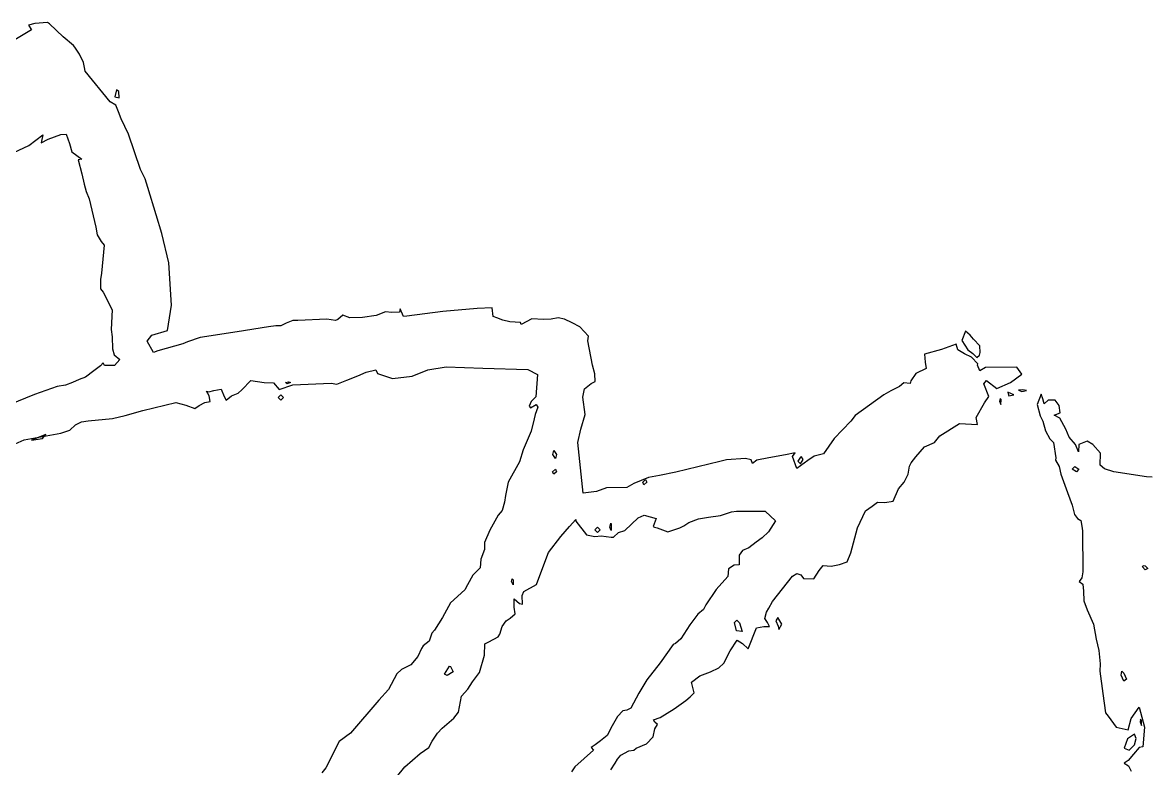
# Model space of a CAD drawing. Extents: x -16 to 63, y -3 to 108.
# Drawn here: x -0.425 to 3.085, y 4.972 to 7.298 of the extents above; entities that cross this region are included whole.
import ezdxf

# ---------------------------------------------------------------- set-up
doc = ezdxf.new("R2010")
doc.units = 0

msp = doc.modelspace()

# ---------------------------------------------------------------- linework, layer by layer
at = {"layer": 'Layer 1'}
for p, q in [((-0.396974, 7.27454), (-0.470041, 7.231516)), ((-0.386619, 7.294955), (-0.407329, 7.288832)), ((-0.407329, 7.288832), (-0.396974, 7.27454)), ((-0.347388, 7.297584), (-0.386619, 7.294955)), ((-0.341116, 7.293059), (-0.347388, 7.297584)), ((-0.29853, 7.25266), (-0.341116, 7.293059)), ((-0.266299, 7.225533), (-0.29853, 7.25266)), ((-0.262653, 7.220575), (-0.266299, 7.225533)), ((-0.248069, 7.19899), (-0.262653, 7.220575)), ((-0.235527, 7.173176), (-0.248069, 7.19899)), ((-0.232464, 7.156988), (-0.235527, 7.173176)), ((-0.229693, 7.145467), (-0.232464, 7.156988)), ((-0.151813, 7.050377), (-0.229693, 7.145467)), ((-0.132427, 7.087231), (-0.137531, 7.0655)), ((-0.137531, 7.0655), (-0.137384, 7.0655)), ((-0.137384, 7.0655), (-0.124258, 7.063021)), ((-0.132425, 7.087232), (-0.132427, 7.087231)), ((-0.124696, 7.082856), (-0.132425, 7.087232)), ((-0.124258, 7.063021), (-0.124696, 7.082856)), ((-0.134458, 7.039585), (-0.151813, 7.050377)), ((-0.126145, 7.019167), (-0.134458, 7.039585)), ((-0.118269, 6.997728), (-0.126145, 7.019167)), ((-0.095226, 6.949162), (-0.118269, 6.997728)), ((-0.405749, 6.913718), (-0.362433, 6.947116)), ((-0.3671, 6.92291), (-0.345661, 6.933994)), ((-0.366517, 6.927719), (-0.3671, 6.92291)), ((-0.362433, 6.947116), (-0.366517, 6.927719)), ((-0.345661, 6.933994), (-0.3057, 6.948432)), ((-0.3057, 6.948432), (-0.289658, 6.949455)), ((-0.289658, 6.949455), (-0.289649, 6.949408)), ((-0.289649, 6.949408), (-0.278565, 6.920385)), ((-0.278565, 6.920385), (-0.272002, 6.894279)), ((-0.057891, 6.839634), (-0.095226, 6.949162)), ((-0.468607, 6.884986), (-0.405749, 6.913718)), ((-0.272002, 6.894279), (-0.240354, 6.871966)), ((-0.240354, 6.871966), (-0.252167, 6.869487)), ((-0.252167, 6.869487), (-0.240937, 6.825588)), ((-0.240937, 6.825588), (-0.232916, 6.793795)), ((-0.043598, 6.810029), (-0.057891, 6.839634)), ((-0.232916, 6.793795), (-0.226791, 6.770898)), ((-0.034702, 6.782756), (-0.043598, 6.810029)), ((-0.00845, 6.69773), (-0.034702, 6.782756)), ((-0.226791, 6.770898), (-0.217457, 6.748)), ((-0.217457, 6.748), (-0.196601, 6.659766)), ((0.008905, 6.640268), (-0.00845, 6.69773)), ((-0.196601, 6.659766), (-0.193101, 6.635993)), ((-0.193101, 6.635993), (-0.180121, 6.6147)), ((0.030344, 6.54795), (0.008905, 6.640268)), ((-0.180121, 6.6147), (-0.171371, 6.603325)), ((-0.171371, 6.603325), (-0.179246, 6.51582)), ((0.038511, 6.416546), (0.030344, 6.54795)), ((-0.179246, 6.51582), (-0.182455, 6.496568)), ((-0.182455, 6.496568), (-0.182017, 6.475421)), ((-0.182017, 6.475421), (-0.182455, 6.467691)), ((-0.182455, 6.467691), (-0.174287, 6.456899)), ((-0.174287, 6.456899), (-0.146432, 6.401625)), ((-0.146432, 6.401625), (-0.149348, 6.340662)), ((0.026698, 6.337499), (0.038511, 6.416546)), ((0.706031, 6.395267), (0.677009, 6.383745)), ((0.725428, 6.39337), (0.706031, 6.395267)), ((0.749347, 6.394684), (0.725428, 6.39337)), ((0.75168, 6.404893), (0.749347, 6.394684)), ((0.762764, 6.380975), (0.75168, 6.404893)), ((0.884834, 6.396287), (0.77239, 6.381848)), ((0.991736, 6.405913), (0.884834, 6.396287)), ((1.038551, 6.407951), (0.991736, 6.405913)), ((1.042343, 6.381408), (1.038551, 6.407951)), ((0.396117, 6.36025), (0.380074, 6.351645)), ((0.417555, 6.368855), (0.396117, 6.36025)), ((0.433306, 6.369004), (0.417555, 6.368855)), ((0.522854, 6.372215), (0.433306, 6.369004)), ((0.549834, 6.36828), (0.522854, 6.372215)), ((0.557126, 6.371491), (0.549834, 6.36828)), ((0.573461, 6.385054), (0.557126, 6.371491)), ((0.595045, 6.376741), (0.573461, 6.385054)), ((0.633985, 6.377764), (0.595045, 6.376741)), ((0.677009, 6.383745), (0.633985, 6.377764)), ((0.77239, 6.381848), (0.762764, 6.380975)), ((1.053281, 6.376599), (1.042343, 6.381408)), ((1.071657, 6.370035), (1.053281, 6.376599)), ((1.093971, 6.364495), (1.071657, 6.370035)), ((1.127077, 6.362456), (1.093971, 6.364495)), ((1.129411, 6.356333), (1.127077, 6.362456)), ((1.162809, 6.37398), (1.129411, 6.356333)), ((1.198978, 6.371942), (1.162809, 6.37398)), ((1.223187, 6.372815), (1.198978, 6.371942)), ((1.244043, 6.376609), (1.223187, 6.372815)), ((1.264607, 6.372815), (1.244043, 6.376609)), ((1.288671, 6.36144), (1.264607, 6.372815)), ((1.31186, 6.348751), (1.288671, 6.36144)), ((-0.149348, 6.340662), (-0.14614, 6.317182)), ((-0.036744, 6.304392), (-0.022014, 6.32306)), ((-0.022014, 6.32306), (0.026698, 6.337499)), ((0.243711, 6.333416), (0.128058, 6.315914)), ((0.34128, 6.348875), (0.243711, 6.333416)), ((0.364031, 6.351645), (0.34128, 6.348875)), ((0.380074, 6.351645), (0.364031, 6.351645)), ((1.33884, 6.319145), (1.31186, 6.348751)), ((1.33709, 6.305582), (1.33884, 6.319145)), ((2.514149, 6.335271), (2.502627, 6.306394)), ((2.529025, 6.322874), (2.514149, 6.335271)), ((2.514149, 6.335271), (2.514149, 6.335271)), ((2.53938, 6.310477), (2.529025, 6.322874)), ((-0.14614, 6.317182), (-0.145119, 6.280576)), ((-0.016617, 6.268516), (-0.036744, 6.304392)), ((0.074242, 6.296078), (-0.003783, 6.274348)), ((0.088681, 6.302351), (0.074242, 6.296078)), ((0.128058, 6.315914), (0.088681, 6.302351)), ((1.35182, 6.229015), (1.33709, 6.305582)), ((2.485016, 6.294217), (2.439367, 6.278028)), ((2.490704, 6.277008), (2.485016, 6.294217)), ((2.502627, 6.306394), (2.521587, 6.277517)), ((2.559214, 6.289767), (2.53938, 6.310477)), ((2.560673, 6.269204), (2.559214, 6.289767)), ((-0.145119, 6.280576), (-0.139577, 6.261324)), ((-0.139577, 6.261324), (-0.121638, 6.246886)), ((-0.003783, 6.274348), (-0.016617, 6.268516)), ((2.439367, 6.278028), (2.386864, 6.26359)), ((2.386864, 6.26359), (2.388323, 6.238942)), ((2.511705, 6.264903), (2.490704, 6.277008)), ((2.53329, 6.253818), (2.511705, 6.264903)), ((2.521587, 6.277517), (2.537192, 6.26512)), ((2.552541, 6.233692), (2.53329, 6.253818)), ((2.537192, 6.26512), (2.550026, 6.252724)), ((2.550026, 6.252724), (2.557902, 6.260891)), ((2.557902, 6.260891), (2.560673, 6.269204)), ((-0.182455, 6.227641), (-0.20331, 6.211307)), ((-0.173704, 6.2361), (-0.182455, 6.227641)), ((-0.16962, 6.228517), (-0.173704, 6.2361)), ((-0.138994, 6.228218), (-0.16962, 6.228517)), ((-0.121638, 6.246886), (-0.138994, 6.228218)), ((0.646342, 6.207689), (0.676532, 6.215126)), ((0.676532, 6.215126), (0.681636, 6.20375)), ((0.788976, 6.195437), (0.838562, 6.214543)), ((0.838562, 6.214543), (0.895295, 6.224169)), ((0.895295, 6.224169), (0.895291, 6.224139)), ((0.895291, 6.224139), (1.00934, 6.219763)), ((1.00934, 6.219763), (1.150224, 6.215828)), ((1.150224, 6.215828), (1.180559, 6.200222)), ((1.358675, 6.201742), (1.35182, 6.229015)), ((2.392114, 6.218816), (2.360175, 6.203211)), ((2.388323, 6.238942), (2.392114, 6.218816)), ((2.5521, 6.229025), (2.552541, 6.233692)), ((2.559101, 6.211524), (2.5521, 6.229025)), ((2.576748, 6.221879), (2.559101, 6.211524)), ((2.674608, 6.223044), (2.576748, 6.221879)), ((2.690067, 6.201314), (2.674608, 6.223044)), ((-0.248959, 6.184327), (-0.270106, 6.174847)), ((-0.228687, 6.191764), (-0.248959, 6.184327)), ((-0.20331, 6.211307), (-0.228687, 6.191764)), ((0.258693, 6.151826), (0.286403, 6.181577)), ((0.286403, 6.181577), (0.328406, 6.175454)), ((0.554753, 6.170353), (0.585672, 6.182312)), ((0.585672, 6.182312), (0.620382, 6.196313)), ((0.620382, 6.196313), (0.646342, 6.207689)), ((0.681636, 6.20375), (0.728306, 6.187707)), ((0.728306, 6.187707), (0.788976, 6.195437)), ((1.180559, 6.200222), (1.174725, 6.130218)), ((1.347154, 6.171557), (1.35955, 6.178553)), ((1.35955, 6.178553), (1.358675, 6.201742)), ((2.343841, 6.180605), (2.341799, 6.172292)), ((2.360175, 6.203211), (2.343841, 6.180605)), ((2.571352, 6.171416), (2.579665, 6.181333)), ((2.579665, 6.181333), (2.611896, 6.156977)), ((2.655211, 6.175645), (2.690067, 6.201314)), ((-0.317359, 6.163036), (-0.38853, 6.137659)), ((-0.291253, 6.166389), (-0.317359, 6.163036)), ((-0.270106, 6.174847), (-0.291253, 6.166389)), ((0.156166, 6.13316), (0.148436, 6.14789)), ((0.148436, 6.14789), (0.155728, 6.146576)), ((0.155728, 6.146576), (0.171334, 6.15022)), ((0.171334, 6.15022), (0.193356, 6.154013)), ((0.193356, 6.154013), (0.20269, 6.131699)), ((0.246734, 6.141617), (0.258693, 6.151826)), ((0.328406, 6.175454), (0.356991, 6.173707)), ((0.356991, 6.173707), (0.375075, 6.153581)), ((0.375075, 6.153581), (0.417516, 6.167874)), ((0.394613, 6.175576), (0.403801, 6.177323)), ((0.399718, 6.170617), (0.394613, 6.175576)), ((0.41051, 6.174993), (0.399718, 6.170617)), ((0.403801, 6.177323), (0.41051, 6.174993)), ((0.403801, 6.177323), (0.403801, 6.177323)), ((0.417516, 6.167874), (0.536815, 6.172832)), ((0.536815, 6.172832), (0.554753, 6.170353)), ((1.321485, 6.12897), (1.32659, 6.155222)), ((1.32659, 6.155222), (1.347154, 6.171557)), ((2.28142, 6.149542), (2.259544, 6.137145)), ((2.308255, 6.162376), (2.28142, 6.149542)), ((2.322694, 6.173898), (2.308255, 6.162376)), ((2.341799, 6.172292), (2.322694, 6.173898)), ((2.587248, 6.131163), (2.571352, 6.171416)), ((2.611896, 6.156977), (2.655211, 6.175645)), ((2.646714, 6.145241), (2.646713, 6.145238)), ((2.646713, 6.145238), (2.649339, 6.133424)), ((2.665673, 6.136344), (2.646714, 6.145241)), ((2.693381, 6.152384), (2.679964, 6.150928)), ((2.679964, 6.150928), (2.68, 6.15078)), ((2.68, 6.15078), (2.690209, 6.146695)), ((2.690209, 6.146695), (2.704793, 6.150489)), ((2.693418, 6.152385), (2.693381, 6.152384)), ((2.704793, 6.150489), (2.693418, 6.152385)), ((-0.38853, 6.137659), (-0.466993, 6.105428)), ((-0.04991, 6.087801), (0.052326, 6.112303)), ((0.052326, 6.112303), (0.083391, 6.103989)), ((0.124956, 6.103552), (0.143332, 6.113031)), ((0.143332, 6.113031), (0.159375, 6.115951)), ((0.159375, 6.115951), (0.156166, 6.13316)), ((0.20269, 6.131699), (0.20969, 6.120616)), ((0.20969, 6.120616), (0.225879, 6.133595)), ((0.225879, 6.133595), (0.246734, 6.141617)), ((0.379774, 6.13707), (0.371461, 6.128757)), ((0.371461, 6.128757), (0.379774, 6.120444)), ((0.388087, 6.128757), (0.379774, 6.13707)), ((0.379774, 6.13707), (0.379774, 6.13707)), ((0.379774, 6.120444), (0.388087, 6.128757)), ((1.159849, 6.116363), (1.154307, 6.10105)), ((1.174725, 6.130218), (1.159849, 6.116363)), ((1.328923, 6.075738), (1.321485, 6.12897)), ((2.259544, 6.137145), (2.170288, 6.072391)), ((2.548017, 6.065972), (2.573831, 6.111475)), ((2.573831, 6.111475), (2.587248, 6.131163)), ((2.622244, 6.125548), (2.62064, 6.116944)), ((2.62064, 6.116944), (2.62079, 6.11695)), ((2.62079, 6.11695), (2.625165, 6.106158)), ((2.622251, 6.125553), (2.622244, 6.125548)), ((2.625606, 6.121909), (2.622251, 6.125553)), ((2.625165, 6.106158), (2.625606, 6.121909)), ((2.649339, 6.133424), (2.665673, 6.136344)), ((2.7503, 6.139311), (2.73805, 6.106934)), ((2.755988, 6.124727), (2.7503, 6.139311)), ((2.759634, 6.108976), (2.755988, 6.124727)), ((2.771885, 6.120497), (2.759634, 6.108976)), ((2.794199, 6.120348), (2.771885, 6.120497)), ((2.806158, 6.103868), (2.794199, 6.120348)), ((-0.105476, 6.072341), (-0.04991, 6.087801)), ((0.083391, 6.103989), (0.111976, 6.094364)), ((0.111976, 6.094364), (0.124956, 6.103552)), ((1.154307, 6.10105), (1.158245, 6.096383)), ((1.158245, 6.096383), (1.176184, 6.106154)), ((1.173267, 6.07509), (1.169475, 6.062256)), ((1.180997, 6.098279), (1.173267, 6.07509)), ((1.176184, 6.106154), (1.180997, 6.098279)), ((1.315214, 6.03009), (1.328923, 6.075738)), ((2.73805, 6.106934), (2.747675, 6.070765)), ((2.790699, 6.073244), (2.809512, 6.080241)), ((2.809075, 6.063473), (2.790699, 6.073244)), ((2.809512, 6.080241), (2.806158, 6.103868)), ((-0.278007, 6.026254), (-0.260798, 6.043172)), ((-0.260798, 6.043172), (-0.241255, 6.052359)), ((-0.241255, 6.052359), (-0.220983, 6.05557)), ((-0.220983, 6.05557), (-0.145145, 6.062716)), ((-0.145145, 6.062716), (-0.105476, 6.072341)), ((1.169475, 6.062256), (1.160725, 6.023462)), ((2.156579, 6.054598), (2.105534, 6.000783)), ((2.170288, 6.072391), (2.156579, 6.054598)), ((2.434989, 6.009241), (2.495513, 6.047598)), ((2.495513, 6.047598), (2.552246, 6.044387)), ((2.552246, 6.044387), (2.548017, 6.065972)), ((2.747675, 6.070765), (2.755405, 6.054577)), ((2.755405, 6.054577), (2.764447, 6.024971)), ((2.827305, 6.0292), (2.809075, 6.063473)), ((-0.419912, 5.996648), (-0.306301, 6.017212)), ((-0.353226, 6.012666), (-0.39727, 5.995603)), ((-0.363143, 6.00027), (-0.353226, 6.012666)), ((-0.353226, 6.012666), (-0.353226, 6.012666)), ((-0.306301, 6.017212), (-0.278007, 6.026254)), ((1.160725, 6.023462), (1.135494, 5.965271)), ((1.306172, 5.988525), (1.315214, 6.03009)), ((2.417779, 5.988095), (2.434989, 6.009241)), ((2.764447, 6.024971), (2.777719, 5.999886)), ((2.838098, 6.004698), (2.827305, 6.0292)), ((2.857932, 5.981948), (2.838098, 6.004698)), ((-0.496479, 5.963542), (-0.419912, 5.996648)), ((-0.39727, 5.995603), (-0.363143, 6.00027)), ((1.322798, 5.829994), (1.306172, 5.988525)), ((2.105534, 6.000783), (2.071845, 5.953238)), ((2.359151, 5.943029), (2.387153, 5.974094)), ((2.387153, 5.974094), (2.417779, 5.988095)), ((2.777719, 5.999886), (2.789094, 5.988073)), ((2.789094, 5.988073), (2.795949, 5.940528)), ((2.866828, 5.959196), (2.857932, 5.981948)), ((2.867704, 5.981948), (2.866828, 5.959196)), ((2.893372, 5.992302), (2.867704, 5.981948)), ((2.91131, 5.981948), (2.893372, 5.992302)), ((2.93552, 5.955112), (2.91131, 5.981948)), ((1.135494, 5.965271), (1.123681, 5.927352)), ((1.22814, 5.950975), (1.231494, 5.963372)), ((1.236161, 5.938579), (1.22814, 5.950975)), ((1.231494, 5.963372), (1.239515, 5.950975)), ((1.231494, 5.963372), (1.231494, 5.963372)), ((1.239515, 5.950975), (1.236161, 5.938579)), ((1.769659, 5.934135), (1.74895, 5.929027)), ((1.828871, 5.938511), (1.769659, 5.934135)), ((1.845935, 5.933844), (1.828871, 5.938511)), ((1.850894, 5.922323), (1.845935, 5.933844)), ((1.864311, 5.932823), (1.850894, 5.922323)), ((1.901355, 5.94026), (1.864311, 5.932823)), ((1.953567, 5.949594), (1.901355, 5.94026)), ((1.983027, 5.955717), (1.953567, 5.949594)), ((1.975589, 5.944634), (1.983027, 5.955717)), ((1.988131, 5.907444), (1.975589, 5.944634)), ((1.999937, 5.94266), (1.991624, 5.929826)), ((2.003146, 5.943683), (1.999937, 5.94266)), ((1.999937, 5.921951), (2.00825, 5.934931)), ((2.003146, 5.943682), (2.003146, 5.943683)), ((2.00825, 5.934931), (2.003146, 5.943682)), ((2.042385, 5.94507), (2.023425, 5.932237)), ((2.071845, 5.953238), (2.042385, 5.94507)), ((2.345442, 5.924215), (2.359151, 5.943029)), ((2.795949, 5.940528), (2.794929, 5.932944)), ((2.794929, 5.932944), (2.806596, 5.912964)), ((2.934062, 5.917193), (2.93552, 5.955112)), ((1.123681, 5.927352), (1.089116, 5.864348)), ((1.226975, 5.897159), (1.235726, 5.905472)), ((1.235726, 5.905472), (1.239518, 5.897159)), ((1.235726, 5.905472), (1.235726, 5.905472)), ((1.74895, 5.929027), (1.611858, 5.895629)), ((2.023425, 5.932237), (1.988131, 5.907444)), ((1.991624, 5.929826), (1.999937, 5.921951)), ((2.336253, 5.889067), (2.340045, 5.913861)), ((2.340045, 5.913861), (2.345442, 5.924215)), ((2.806596, 5.912964), (2.811263, 5.8889)), ((2.847286, 5.905472), (2.855016, 5.913786)), ((2.86012, 5.897159), (2.847286, 5.905472)), ((2.855016, 5.913786), (2.867996, 5.905472)), ((2.855016, 5.913786), (2.855016, 5.913786)), ((2.867996, 5.905472), (2.86012, 5.897159)), ((2.947771, 5.906109), (2.934062, 5.917193)), ((2.976648, 5.896338), (2.947771, 5.906109)), ((1.089116, 5.864348), (1.084449, 5.843638)), ((1.230767, 5.888992), (1.226975, 5.897159)), ((1.239518, 5.897159), (1.230767, 5.888992)), ((1.526248, 5.879443), (1.480891, 5.860192)), ((1.508155, 5.864201), (1.516906, 5.872369)), ((1.511802, 5.855889), (1.508155, 5.864201)), ((1.520552, 5.864201), (1.511802, 5.855889)), ((1.516906, 5.872369), (1.520552, 5.864201)), ((1.516906, 5.872369), (1.516906, 5.872369)), ((1.560667, 5.885566), (1.526248, 5.879443)), ((1.611858, 5.895629), (1.560667, 5.885566)), ((2.306064, 5.843564), (2.323711, 5.864274)), ((2.323711, 5.864274), (2.336253, 5.889067)), ((2.811263, 5.8889), (2.832702, 5.832313)), ((3.079321, 5.880733), (2.976648, 5.896338)), ((3.096676, 5.879859), (3.079321, 5.880733)), ((1.084449, 5.843638), (1.080365, 5.822928)), ((1.363634, 5.835534), (1.322798, 5.829994)), ((1.395282, 5.847202), (1.363634, 5.835534)), ((1.459015, 5.84765), (1.395282, 5.847202)), ((1.480891, 5.860192), (1.459015, 5.84765)), ((2.288563, 5.805354), (2.306064, 5.843564)), ((2.832702, 5.832313), (2.847578, 5.793081)), ((1.077594, 5.802073), (1.070156, 5.776404)), ((1.080365, 5.822928), (1.077594, 5.802073)), ((2.223226, 5.790045), (2.239997, 5.802441)), ((2.239997, 5.802441), (2.263332, 5.801127)), ((2.263332, 5.801127), (2.288563, 5.805354)), ((2.847578, 5.793081), (2.85414, 5.763621)), ((1.057614, 5.761383), (1.031508, 5.715151)), ((1.070156, 5.776404), (1.057614, 5.761383)), ((1.493862, 5.753238), (1.512676, 5.761112)), ((1.512676, 5.761112), (1.550157, 5.751633)), ((1.713355, 5.755424), (1.750399, 5.760965)), ((1.750399, 5.760965), (1.784963, 5.771611)), ((1.784963, 5.771611), (1.801006, 5.773941)), ((1.801006, 5.773941), (1.890407, 5.773642)), ((1.890407, 5.773642), (1.922055, 5.743745)), ((2.177723, 5.72179), (2.202224, 5.77546)), ((2.202224, 5.77546), (2.223226, 5.790045)), ((2.85414, 5.763621), (2.864058, 5.751224)), ((1.252496, 5.695486), (1.279477, 5.72655)), ((1.279477, 5.72655), (1.300041, 5.747843)), ((1.300041, 5.747843), (1.2996, 5.743027)), ((1.2996, 5.743027), (1.332707, 5.699857)), ((1.359253, 5.715294), (1.367566, 5.723608)), ((1.367566, 5.723608), (1.375879, 5.715294)), ((1.367566, 5.723608), (1.367566, 5.723608)), ((1.406061, 5.723612), (1.408686, 5.7363)), ((1.41029, 5.713257), (1.406061, 5.723612)), ((1.408686, 5.7363), (1.408686, 5.736296)), ((1.408686, 5.736296), (1.41029, 5.733967)), ((1.41029, 5.733967), (1.41029, 5.713257)), ((1.452589, 5.713422), (1.493862, 5.753238)), ((1.550157, 5.751633), (1.540678, 5.725819)), ((1.540678, 5.725819), (1.544615, 5.723631)), ((1.544615, 5.723631), (1.553657, 5.722466)), ((1.553657, 5.722466), (1.586764, 5.710069)), ((1.586764, 5.710069), (1.623808, 5.722174)), ((1.623808, 5.722174), (1.636058, 5.728156)), ((1.636058, 5.728156), (1.652247, 5.738948)), ((1.652247, 5.738948), (1.681707, 5.750615)), ((1.681707, 5.750615), (1.713355, 5.755424)), ((1.922055, 5.743745), (1.900762, 5.709472)), ((2.864058, 5.751224), (2.874121, 5.744661)), ((2.874121, 5.744661), (2.877475, 5.727451)), ((2.877475, 5.727451), (2.879663, 5.713013)), ((1.031508, 5.715151), (1.015028, 5.675919)), ((1.214869, 5.645608), (1.252496, 5.695486)), ((1.332707, 5.699857), (1.359104, 5.694608)), ((1.359104, 5.694608), (1.378355, 5.697378)), ((1.367566, 5.707128), (1.359253, 5.715294)), ((1.375879, 5.715294), (1.367566, 5.707128)), ((1.378355, 5.697378), (1.410295, 5.692711)), ((1.410295, 5.692711), (1.416566, 5.692711)), ((1.416566, 5.692711), (1.433046, 5.70715)), ((1.433046, 5.70715), (1.452589, 5.713422)), ((1.880344, 5.690658), (1.861968, 5.677095)), ((1.900762, 5.709472), (1.880344, 5.690658)), ((2.157305, 5.644348), (2.177723, 5.72179)), ((2.879663, 5.713013), (2.880395, 5.585109)), ((1.014445, 5.654918), (1.003507, 5.624583)), ((1.015028, 5.675919), (1.014445, 5.654918)), ((1.838779, 5.659886), (1.819674, 5.651135)), ((1.861968, 5.677095), (1.838779, 5.659886)), ((1.003507, 5.624583), (1.001028, 5.597456)), ((1.193722, 5.59048), (1.214869, 5.645608)), ((1.809027, 5.636405), (1.808878, 5.606653)), ((1.819674, 5.651135), (1.809027, 5.636405)), ((2.145637, 5.615763), (2.157305, 5.644348)), ((1.001028, 5.597456), (0.978131, 5.574705)), ((1.176658, 5.54556), (1.193722, 5.59048)), ((1.775772, 5.594258), (1.773584, 5.57034)), ((1.793273, 5.605488), (1.775772, 5.594258)), ((1.808878, 5.606653), (1.793273, 5.605488)), ((2.041652, 5.563402), (2.058569, 5.589362)), ((2.058569, 5.589362), (2.071258, 5.605113)), ((2.071258, 5.605113), (2.095322, 5.602925)), ((2.095322, 5.602925), (2.121427, 5.60745)), ((2.121427, 5.60745), (2.145637, 5.615763)), ((2.880395, 5.585109), (2.877478, 5.566587)), ((3.066329, 5.600082), (3.068808, 5.604898)), ((3.074642, 5.591332), (3.066329, 5.600082)), ((3.068808, 5.604898), (3.068808, 5.604891)), ((3.068808, 5.604891), (3.074642, 5.603727)), ((3.074642, 5.603727), (3.082809, 5.594976)), ((3.082809, 5.594976), (3.074642, 5.591332)), ((0.978131, 5.574705), (0.961942, 5.544807)), ((1.099503, 5.554871), (1.101253, 5.563476)), ((1.103878, 5.544079), (1.099503, 5.554871)), ((1.101253, 5.563476), (1.101248, 5.563469)), ((1.101248, 5.563469), (1.104602, 5.559825)), ((1.10446, 5.55983), (1.103878, 5.544079)), ((1.104602, 5.559825), (1.10446, 5.55983)), ((1.773584, 5.57034), (1.736977, 5.529504)), ((1.912873, 5.492085), (1.975439, 5.57084)), ((1.975439, 5.57084), (1.988128, 5.57959)), ((1.988128, 5.57959), (2.000962, 5.575506)), ((2.000962, 5.575506), (2.009858, 5.564567)), ((2.009858, 5.564567), (2.041652, 5.563402)), ((2.877478, 5.566587), (2.868728, 5.554336)), ((2.868728, 5.554336), (2.880687, 5.546899)), ((2.880687, 5.546899), (2.882728, 5.524586)), ((0.953338, 5.528618), (0.90871, 5.488658)), ((0.961942, 5.544807), (0.953338, 5.528618)), ((1.132614, 5.510995), (1.137864, 5.523829)), ((1.137864, 5.523829), (1.176658, 5.54556)), ((1.736977, 5.529504), (1.70533, 5.482397)), ((2.882728, 5.524586), (2.883169, 5.49425)), ((0.90871, 5.488658), (0.884208, 5.442426)), ((1.107386, 5.47424), (1.107237, 5.500492)), ((1.107237, 5.500492), (1.123571, 5.486053)), ((1.123571, 5.486053), (1.133197, 5.484015)), ((1.133197, 5.484015), (1.132614, 5.510995)), ((1.70533, 5.482397), (1.697454, 5.46723)), ((1.901206, 5.471521), (1.912873, 5.492085)), ((2.883169, 5.49425), (2.893524, 5.466248)), ((0.884208, 5.442426), (0.859415, 5.403486)), ((1.094406, 5.439967), (1.11074, 5.45353)), ((1.11074, 5.45353), (1.107386, 5.47424)), ((1.680245, 5.452791), (1.655306, 5.41983)), ((1.697454, 5.46723), (1.680245, 5.452791)), ((1.889246, 5.439436), (1.893768, 5.459271)), ((1.893768, 5.459271), (1.901206, 5.471521)), ((1.929199, 5.442568), (1.922782, 5.432213)), ((1.942033, 5.421859), (1.929199, 5.442568)), ((1.929199, 5.442568), (1.929199, 5.442568)), ((2.893524, 5.466248), (2.914087, 5.421183)), ((1.062466, 5.390964), (1.069904, 5.414591)), ((1.069904, 5.414591), (1.082884, 5.431946)), ((1.082884, 5.431946), (1.094406, 5.439967)), ((1.655306, 5.41983), (1.626721, 5.37564)), ((1.794296, 5.4271), (1.801734, 5.433955)), ((1.800421, 5.400848), (1.794296, 5.4271)), ((1.801734, 5.433956), (1.809755, 5.426081)), ((1.801734, 5.433955), (1.801734, 5.433956)), ((1.809755, 5.426081), (1.817922, 5.3991)), ((1.83718, 5.344357), (1.863286, 5.410569)), ((1.863286, 5.410569), (1.8856, 5.414796)), ((1.8856, 5.414796), (1.903101, 5.414497)), ((1.897413, 5.426893), (1.889246, 5.439436)), ((1.903101, 5.414497), (1.897413, 5.426893)), ((1.922782, 5.432213), (1.930511, 5.415733)), ((1.930511, 5.415733), (1.932845, 5.405378)), ((1.932845, 5.405378), (1.942033, 5.421859)), ((2.914087, 5.421183), (2.9224, 5.374659)), ((0.85081, 5.393131), (0.842497, 5.368338)), ((0.859415, 5.403486), (0.85081, 5.393131)), ((1.028339, 5.366171), (1.057362, 5.382651)), ((1.057362, 5.382651), (1.062466, 5.390964)), ((1.626721, 5.37564), (1.610678, 5.361056)), ((1.781177, 5.338523), (1.802178, 5.37163)), ((1.817922, 5.3991), (1.800421, 5.400848)), ((1.802178, 5.37163), (1.81895, 5.360983)), ((2.9224, 5.374659), (2.929838, 5.339803)), ((0.818434, 5.346024), (0.80662, 5.321231)), ((0.823246, 5.353899), (0.818434, 5.346024)), ((0.842497, 5.368338), (0.823246, 5.353899)), ((1.01463, 5.32475), (1.016234, 5.359898)), ((1.016234, 5.359898), (1.028339, 5.366171)), ((1.603532, 5.358286), (1.562113, 5.301116)), ((1.610678, 5.361056), (1.603532, 5.358286)), ((1.760613, 5.300167), (1.781177, 5.338523)), ((1.81895, 5.360983), (1.83718, 5.344357)), ((2.929838, 5.339803), (2.934651, 5.297801)), ((0.80662, 5.321231), (0.785181, 5.295271)), ((0.999317, 5.270934), (1.01463, 5.32475)), ((1.562113, 5.301116), (1.520693, 5.248029)), ((0.741137, 5.266394), (0.715177, 5.217683)), ((0.756305, 5.280686), (0.741137, 5.266394)), ((0.785181, 5.295271), (0.756305, 5.280686)), ((0.890217, 5.266232), (0.900426, 5.282566)), ((0.898384, 5.261423), (0.890217, 5.266232)), ((0.917052, 5.272653), (0.898384, 5.261423)), ((0.900426, 5.282566), (0.90553, 5.290734)), ((0.90553, 5.290739), (0.908739, 5.289716)), ((0.90553, 5.290734), (0.90553, 5.290739)), ((0.908739, 5.289716), (0.917052, 5.272653)), ((0.977003, 5.24162), (0.999317, 5.270934)), ((1.686525, 5.260789), (1.719194, 5.273186)), ((1.719194, 5.273186), (1.745008, 5.285582)), ((1.745008, 5.285582), (1.760613, 5.300167)), ((2.934651, 5.297801), (2.933484, 5.275195)), ((2.933484, 5.275195), (2.942964, 5.205336)), ((3.000268, 5.26288), (3.002018, 5.275276)), ((3.002018, 5.275279), (3.008435, 5.269007)), ((3.002018, 5.275276), (3.002018, 5.275279)), ((3.008435, 5.269007), (3.016602, 5.250484)), ((0.963002, 5.219452), (0.977003, 5.24162)), ((1.520693, 5.248029), (1.4959, 5.206901)), ((1.660128, 5.240955), (1.686525, 5.260789)), ((1.669024, 5.207557), (1.660128, 5.240955)), ((3.008435, 5.244212), (3.000268, 5.26288)), ((3.016602, 5.250484), (3.008435, 5.244212)), ((0.715177, 5.217683), (0.685571, 5.184431)), ((0.934125, 5.147114), (0.942876, 5.197284)), ((0.942876, 5.197284), (0.963002, 5.219452)), ((1.4959, 5.206901), (1.471107, 5.159357)), ((1.642918, 5.183493), (1.655752, 5.195597)), ((1.655752, 5.195597), (1.669024, 5.207557)), ((2.942964, 5.205336), (2.951277, 5.144957)), ((0.685571, 5.184431), (0.596607, 5.081466)), ((1.606312, 5.157679), (1.642918, 5.183493)), ((3.030761, 5.127894), (3.0557, 5.163333)), ((3.0557, 5.163333), (3.07218, 5.100476)), ((0.882643, 5.096944), (0.919687, 5.1283)), ((0.919687, 5.1283), (0.934125, 5.147114)), ((1.429834, 5.134274), (1.413353, 5.104959)), ((1.446314, 5.151046), (1.429834, 5.134274)), ((1.45871, 5.153234), (1.446314, 5.151046)), ((1.471107, 5.159357), (1.45871, 5.153234)), ((1.542141, 5.123114), (1.562267, 5.13099)), ((1.562267, 5.13099), (1.606312, 5.157679)), ((2.951277, 5.144957), (2.959736, 5.134603)), ((2.959736, 5.134603), (2.984675, 5.100038)), ((3.021719, 5.091871), (3.030761, 5.127894)), ((3.060368, 5.125338), (3.058764, 5.116734)), ((3.063716, 5.121698), (3.060361, 5.125342)), ((3.060361, 5.125342), (3.060368, 5.125338)), ((0.868788, 5.081485), (0.882643, 5.096944)), ((1.413353, 5.104959), (1.397456, 5.074916)), ((1.540683, 5.069881), (1.545787, 5.09555)), ((1.545787, 5.116259), (1.542141, 5.123114)), ((1.553955, 5.108384), (1.545787, 5.116259)), ((1.545787, 5.09555), (1.553955, 5.108384)), ((2.984675, 5.100038), (3.021719, 5.091871)), ((3.058764, 5.116734), (3.0589, 5.11674)), ((3.0589, 5.11674), (3.063275, 5.105801)), ((3.063275, 5.105801), (3.063716, 5.121698)), ((3.07218, 5.100476), (3.067367, 5.039513)), ((0.561459, 5.055505), (0.520478, 4.973251)), ((0.596607, 5.081466), (0.561459, 5.055505)), ((0.841369, 5.037586), (0.851433, 5.057275)), ((0.851433, 5.057275), (0.868788, 5.081485)), ((1.377038, 5.057853), (1.359829, 5.045748)), ((1.397456, 5.074916), (1.377038, 5.057853)), ((1.519536, 5.049026), (1.540683, 5.069881)), ((3.019966, 5.064377), (3.008737, 5.035062)), ((3.040968, 5.078523), (3.019966, 5.064377)), ((3.04651, 5.065691), (3.040968, 5.078525)), ((3.040968, 5.078525), (3.040968, 5.078523)), ((3.041551, 5.045419), (3.04651, 5.065691)), ((0.814534, 5.018481), (0.841369, 5.037586)), ((1.354725, 5.029122), (1.296242, 4.977202)), ((1.359829, 5.045748), (1.347141, 5.037435)), ((1.347141, 5.037435), (1.354725, 5.029122)), ((1.439614, 5.012853), (1.464407, 5.026562)), ((1.464407, 5.026562), (1.480013, 5.028608)), ((1.480013, 5.028608), (1.488034, 5.035462)), ((1.488034, 5.035462), (1.519536, 5.049026)), ((3.008737, 5.035062), (3.025071, 5.02923)), ((3.025071, 5.02923), (3.041551, 5.045419)), ((3.055554, 5.037475), (3.038782, 5.016765)), ((3.067367, 5.039513), (3.055554, 5.037475)), ((0.766698, 4.976333), (0.814534, 5.018481)), ((1.40855, 4.96735), (1.421821, 4.98806)), ((1.421821, 4.98806), (1.429843, 5.000456)), ((1.429843, 5.000456), (1.439614, 5.012853)), ((3.021427, 4.996201), (3.009176, 4.987888)), ((3.009176, 4.987888), (3.022448, 4.979575)), ((3.038782, 5.016765), (3.021427, 4.996201)), ((0.520478, 4.973251), (0.507789, 4.957937)), ((0.740738, 4.945122), (0.766698, 4.976333)), ((1.296242, 4.977202), (1.285741, 4.961159)), ((3.022448, 4.979575), (3.03149, 4.963095))]:
    msp.add_line(p, q, dxfattribs=at)

doc.saveas('drawing.dxf')
